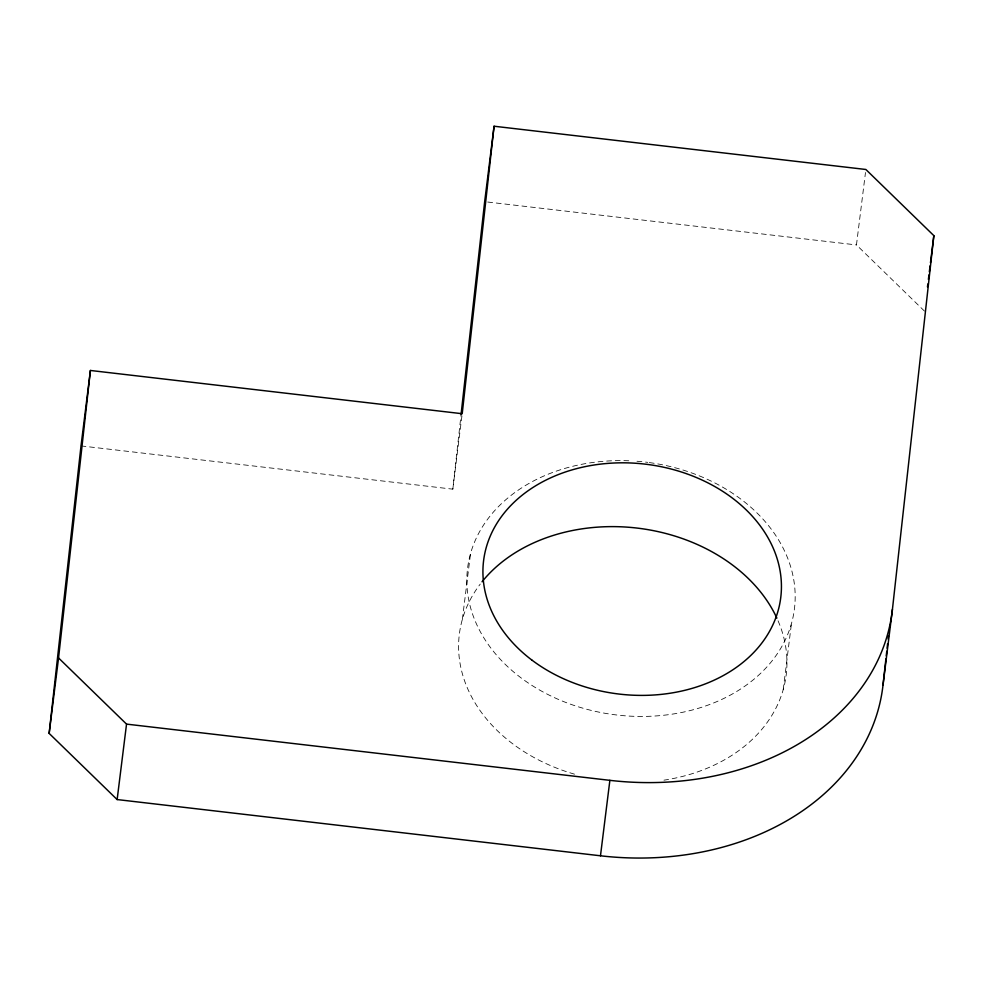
<?xml version="1.0" encoding="UTF-8"?>
<svg xmlns="http://www.w3.org/2000/svg" width="983" height="983" viewBox="0 0 983 983"><rect width="100%" height="100%" fill="white"/><g stroke="black" fill="none" stroke-linecap="round" stroke-linejoin="round"><path stroke-width="0.74" stroke-dasharray="4.92 3.69" d="M81.011 445.913L452.807 489.165L461.064 414.629M452.807 489.165L462.022 415.231M462.342 619.425L470.562 553.404M783.218 689.673L791.438 623.652M924.45 311.083L856.463 244.927L865.482 172.504M487.715 202.031L856.463 244.927M778.057 620.789A164.702 127.274 7.1 0 1 663.955 780.17M574.539 774.174A164.702 127.274 7.1 0 1 480.245 584.086M649.284 462.575A164.702 127.274 7.1 0 1 767.01 666.806A164.702 127.274 7.1 0 1 486.388 641.788A164.702 127.274 7.1 0 1 629.304 460.794M636.984 461.248A164.702 127.274 7.1 0 1 647.748 462.366"/><path stroke-width="1.47" d="M49.15 733.404L81.011 445.913L90.411 370.468L462.207 413.72L494.068 126.229L865.863 169.481L933.85 235.637L892.429 609.386L883.041 684.832A262.019 202.473 7.1 0 1 600.478 855.788L117.137 799.56L49.15 733.404L58.55 657.959L90.411 370.468M461.064 414.629L484.668 201.675L494.068 126.229M883.041 684.832L885.904 658.893M886.248 655.845L886.752 651.262M887.096 648.215L887.6 643.644M888.104 639.061L888.448 636.013M117.137 799.56L126.537 724.115L58.55 657.959M600.478 855.788L609.878 780.342A262.019 202.473 7.1 0 0 892.429 609.386M927.46 286.938L927.841 283.915M928.394 279.393L928.96 274.871M929.34 271.849L930.09 265.815M930.471 262.793L933.85 235.637M126.537 724.115L609.878 780.342M482.051 581.776A164.702 127.274 7.1 0 1 638.237 528.215A164.702 127.274 7.1 0 1 776.865 618.11M531.754 659.974A149.723 115.699 7.1 0 0 778.02 611.033A149.723 115.699 7.1 0 0 586.74 466.298A149.723 115.699 7.1 0 0 531.754 659.974"/></g></svg>
